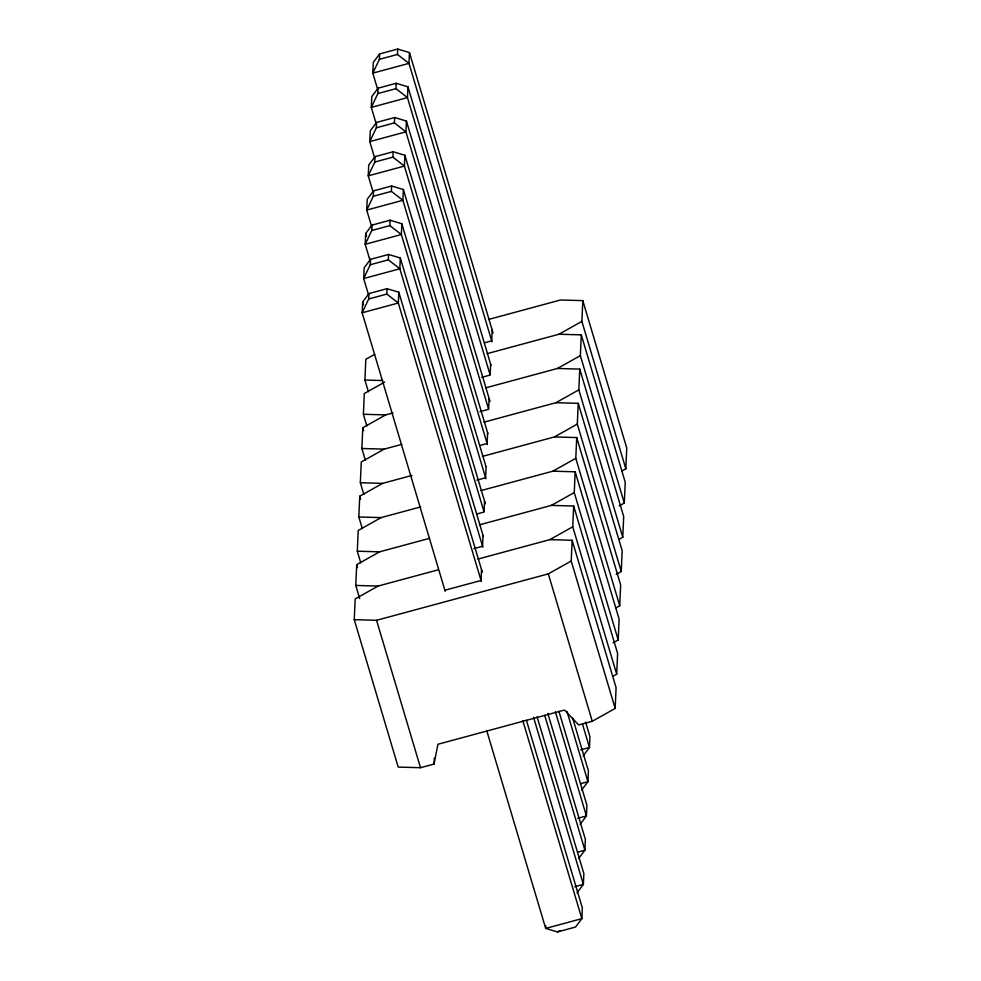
<?xml version="1.0" encoding="UTF-8"?>
<svg xmlns="http://www.w3.org/2000/svg" width="981" height="981" viewBox="0 0 981 981"><rect width="100%" height="100%" fill="white"/><g stroke="black" fill="none" stroke-linecap="round" stroke-linejoin="round"><path stroke-width="1.47" d="M482.272 572.193L398.801 292.215L387.054 288.684L368.979 293.577L362.639 301.989L362.161 312.78L445.19 591.285M485.313 503.719L401.842 223.754L390.107 220.222L372.02 225.103L365.68 233.527L365.202 244.306L370.45 261.902M477.906 559.084L549.851 539.636L572.144 540.273L616.093 687.681L615.173 708.429L592.266 721.28L578.704 724.947L564.492 710.048L437.931 744.26L434.056 764.04L420.506 767.706L398.2 767.081L354.251 619.673L355.183 598.913L378.077 586.062L438.274 569.802M359.696 598.569L355.772 585.436L356.704 564.676L379.598 551.837L429.519 538.336M360.775 562.873L357.305 551.199L358.224 530.451L381.119 517.6L420.763 506.883M362.308 528.649L358.825 516.975L359.745 496.214L382.639 483.363L412.008 475.429M363.828 494.412L360.346 482.738L361.266 461.977L384.172 449.126L401.781 444.368M365.349 460.175L361.866 448.501L362.786 427.741L385.692 414.902L393.025 412.915M366.869 425.938L363.387 414.264L364.307 393.516L384.662 382.087M368.39 391.713L364.907 380.039L365.827 359.279L374.742 354.276M398.801 292.215L398.323 303.006L362.161 312.78L368.733 298.96L368.979 293.577M368.488 294.668L363.681 278.543L370.254 264.735L370.499 259.34L388.574 254.459L400.322 257.991L483.351 536.484M401.842 223.754L401.364 234.533L365.202 244.306L371.787 230.498L372.02 225.103M371.529 226.194L366.722 210.069L373.307 196.261L373.54 190.878L391.627 185.985L403.375 189.517L485.963 466.551M373.062 191.969L368.255 175.844L374.828 162.024L375.061 156.641L393.148 151.748L404.895 155.28L487.913 433.786M374.583 157.733L369.776 141.607L376.348 127.8L376.581 122.404L394.669 117.524L406.416 121.055L489.997 401.45M376.103 123.496L371.296 107.37L377.869 93.563L378.114 88.167L396.189 83.287L407.937 86.819L490.966 365.324M377.624 89.259L372.817 73.134L379.389 59.326L379.635 53.943L397.71 49.05L409.457 52.582L493.051 332.976M481.352 581.5L398.323 303.006L386.821 294.079L387.054 288.684M482.873 547.275L399.843 268.769L388.341 259.842L388.574 254.459M483.952 511.567L401.364 234.533L389.862 225.605L390.107 220.222M485.914 478.802L402.884 200.296L391.382 191.381L391.627 185.985M487.434 444.565L404.417 166.071L392.903 157.144L393.148 151.748M488.526 408.869L405.938 131.834L394.423 122.907L394.669 117.524M490.046 374.632L407.458 97.597L395.956 88.67L396.189 83.287M492.008 341.866L408.979 63.36L397.477 54.446L397.71 49.05M400.322 257.991L399.843 268.769L363.681 278.543L364.159 267.764L370.499 259.34M403.375 189.517L402.884 200.296L366.722 210.069L367.213 199.29L373.54 190.878M404.895 155.28L404.417 166.071L368.255 175.844L368.733 165.053L375.061 156.641M406.416 121.055L405.938 131.834L369.776 141.607L370.254 130.829L376.581 122.404M407.937 86.819L407.458 97.597L371.296 107.37L371.774 96.592L378.114 88.167M409.457 52.582L408.979 63.36L372.817 73.134L373.295 62.355L379.635 53.943M434.056 764.04L434.325 758.092M481.524 569.691L481.046 580.47L444.884 590.243M483.044 535.454L482.566 546.245L473.884 548.587M484.565 501.23L484.087 512.008L476.852 513.958M486.086 466.993L485.607 477.772L476.925 480.114M487.606 432.756L487.128 443.535L479.893 445.497M489.127 398.519L488.648 409.31L479.979 411.652M490.647 364.294L490.169 375.073L481.499 377.415M492.18 330.057L491.702 340.836L484.467 342.786M545.816 925.721L545.694 928.418L557.441 931.95L575.516 927.057L581.856 918.645L582.334 907.866L526.405 720.238M615.173 708.429L571.224 561.022L572.144 540.273M612.867 676.338L616.693 674.192L572.745 526.785L573.664 506.037L551.371 505.399L479.427 524.847M613.125 642.825L618.214 639.968L574.265 492.56L575.185 471.8L552.892 471.174L480.948 490.61M615.921 607.877L619.734 605.731L575.786 458.323L576.718 437.563L554.412 436.937L482.48 456.386M616.166 574.351L621.255 571.494L577.306 424.086L578.238 403.338L555.933 402.7L484.001 422.149M618.962 539.403L622.776 537.257L578.839 389.849L579.759 369.101L557.453 368.464L485.521 387.912M619.207 505.889L624.296 503.032L580.36 355.625L581.279 334.864L558.974 334.239L487.042 353.675M622.003 470.941L625.817 468.795L581.88 321.388L582.8 300.627L560.494 300.002L488.563 319.45M616.693 674.192L617.613 653.444L573.664 506.037M618.214 639.968L619.134 619.207L575.185 471.8M619.734 605.731L620.654 584.97L576.718 437.563M621.255 571.494L622.175 550.746L578.238 403.338M622.776 537.257L623.695 516.509L579.759 369.101M624.296 503.032L625.228 482.272L581.279 334.864M625.817 468.795L626.749 448.035L582.8 300.627M583.131 755.897L589.471 747.473L589.949 736.694L585.571 722.028M581.61 790.122L587.938 781.71L588.416 770.931L572.696 718.153M580.09 824.359L586.417 815.947L586.896 805.156L558.937 711.348M578.569 858.596L584.897 850.171L585.375 839.393L547.803 713.334M577.036 892.833L583.376 884.408L583.854 873.63L537.098 716.78M558.974 334.239L581.88 321.388M557.453 368.464L580.36 355.625M555.933 402.7L578.839 389.849M554.412 436.937L577.306 424.086M552.892 471.174L575.786 458.323M551.371 505.399L574.265 492.56M549.851 539.636L572.745 526.785M354.251 619.673L376.557 620.299L548.318 573.873L571.224 561.022M557.441 931.95L560.053 930.478M379.389 59.326L397.477 54.446M377.869 93.563L395.956 88.67M376.348 127.8L394.423 122.907M374.828 162.024L392.903 157.144M373.307 196.261L391.382 191.381M371.787 230.498L389.862 225.605M370.254 264.735L388.341 259.842M368.733 298.96L386.821 294.079M580.789 749.815L589.471 747.473L582.469 724.027M580.715 783.66L587.938 781.71L566.969 711.348M577.748 818.289L586.417 815.947L555.393 711.875M577.662 852.133L584.897 850.171L544.7 715.321M574.694 886.75L583.376 884.408L533.566 717.307M364.907 380.039L382.749 380.542M363.387 414.264L385.692 414.902M361.866 448.501L384.172 449.126M360.346 482.738L382.639 483.363M358.825 516.975L381.119 517.6M357.305 551.199L379.598 551.837M355.772 585.436L378.077 586.062M548.318 573.873L592.266 721.28M522.861 720.753L581.856 918.645L545.694 928.418L486.699 730.538M365.68 233.527L366.563 236.458M362.639 301.989L363.522 304.919M362.786 427.741L363.657 430.659M359.745 496.214L360.616 499.133M376.557 620.299L420.506 767.706M356.704 564.676L357.575 567.594"/></g></svg>
